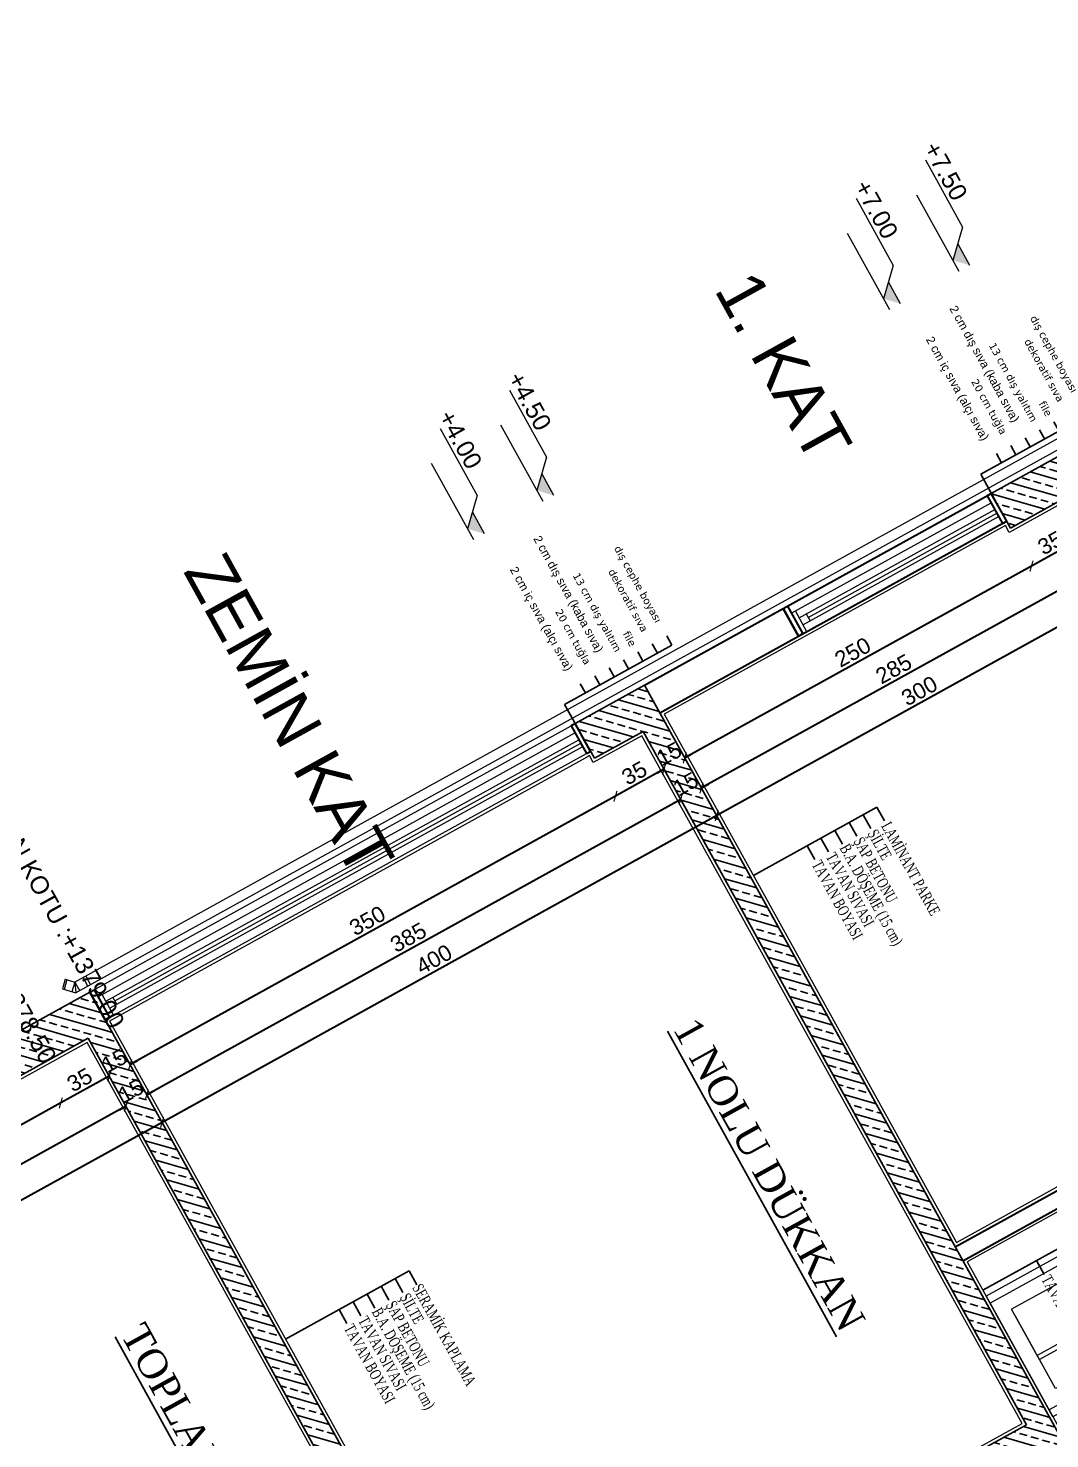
# Model space of a CAD drawing. Header units: millimetres. Extents: x 2232 to 85269, y -3593 to 5869.
# Drawn here: x 6107.5 to 6268.7, y -781.7 to -559.2 of the extents above; entities that cross this region are included whole.
import ezdxf

# ---------------------------------------------------------------- set-up
doc = ezdxf.new("R2010")
doc.units = ezdxf.units.MM
for name, color, linetype in [('DOĞRAMA', 33, 'Continuous'), ('OLCU-1', 2, 'Continuous'), ('poz', 1, 'Continuous'), ('Standart', 7, 'Continuous'), ('Yazi', 7, 'Continuous')]:
    doc.layers.add(name, color=color, linetype=linetype)
for name, color, linetype, lineweight in [('duvar', 232, 'Continuous', 30), ('FTA KAPI VE PENCERE', 141, 'Continuous', 9), ('H-TEXT-2', 7, 'Continuous', 5), ('Kesit Duvar', 7, 'Continuous', 35), ('Kiris', 7, 'Continuous', 30), ('sıva iç', 21, 'Continuous', 0), ('tefrıs', 34, 'Continuous', 15), ('TEXT-1', 8, 'Continuous', 5), ('yazı', 11, 'Continuous', 20), ('ölçü iç', 170, 'Continuous', 9), ('ÖLÇÜ İÇ', 7, 'Continuous', 9)]:
    doc.layers.add(name, color=color, linetype=linetype, lineweight=lineweight)
doc.styles.add('arial_1_18', font='arial.ttf', dxfattribs={"height": 0.2})
doc.styles.add('BCC İÇ', font='arial.ttf')
doc.styles.get("Standard").update_dxf_attribs({"font": 'arial.ttf'})
doc.styles.add('Times roman', font='times.ttf')
doc.styles.add('UNIVCH', font='times.ttf', dxfattribs={"width": 0.7})
doc.styles.add('verdana_1_34', font='verdana.ttf', dxfattribs={"height": 0.2})
doc.dimstyles.new('zulay iç ölçü', dxfattribs={"dimtxt": 10, "dimasz": 5, "dimexe": 0.18, "dimexo": 0, "dimgap": 2, "dimtad": 3, "dimdec": 0, "dimzin": 0, "dimdsep": 46, "dimtxsty": 'Standard', "dimblk": 'ARCHTICK', "dimcen": 0.09, "dimse1": 1, "dimse2": 1, "dimadec": 0, "dimazin": 0, "dimtfac": 1, "dimtdec": 0, "dimtix": 1, "dimtofl": 0, "dimtmove": 0, "dimatfit": 3, "dimldrblk": 'ARCHTICK', "dimfxl": 1, "dimtolj": 1, "dimtzin": 0, "dimarcsym": 0})
pattern_1 = [(50, (0, 0), (71.7260183, -6.2752135), [7.5, -82.5]), (355, (0, 0), (-13.8751334, 75.2192134), [6, -66]), (100.4514445, (5.98, -0.52), (57.8508847, 68.943999), [6.374019, -70.114211]), (46.1842, (0, 20), (106.724133, -16.551928), [11.25, -123.75]), (96.6356355, (8.89, 18.62), (93.4661946, 97.41186), [9.561034, -105.171376]), (351.184164, (0, 20), (93.4661945, 97.41186), [9, -99]), (21, (10, 15), (59.6907052, -40.261889), [7.5, -82.5]), (326, (10, 15), (24.331533, 72.5150045), [6, -66]), (71.451445, (14.974, 11.645), (84.0222377, 32.2531153), [6.374019, -70.114211]), (37.5, (0, 0), (1.21598553, 33.2893854), [0, -65.2, 0, -67, 0, -66.25]), (7.5, (0, 0), (26.3069537, 39.4411712), [0, -38.2, 0, -63.7, 0, -25.25]), (327.5, (-22.3, 0), (53.3822436, -2.2554872), [0, -25, 0, -78, 0, -103.5]), (317.5, (-32.3, 0), (58.318617, 10.0104982), [0, -32.5, 0, -51.8, 0, -73.5])]
pattern_2 = [(45, (0, 0), (-7.07107, 7.07107), []), (45, (7.071, 0), (-7.07107, 7.07107), [5, -2.5])]

# ---------------------------------------------------------------- blocks, each defined once
blk = doc.blocks.new('TYUYT')
at = {"layer": 'tefrıs'}
for p, q in [((970084.32, -353965.19), (970084.32, -355214.3, 0)), ((970090.7, -353968.03), (970090.7, -355211.61, 0)), ((970090.7, -355203.75, 0), (970084.32, -355203.75, 0)), ((970090.7, -355205.7, 0), (970084.32, -355205.7, 0)), ((970090.7, -355211.61, 0), (970084.32, -355211.61, 0)), ((970090.7, -355211.61, 0), (970084.32, -355214.3, 0)), ((970090.7, -355211.61, 0), (970086.25, -355216.18, 0)), ((970095.27, -355216.06, 0), (970090.7, -355211.61, 0)), ((970090.76, -355220.57, 0), (970084.32, -355214.3, 0)), ((970094.49, -355215.28, 0), (970089.97, -355219.8, 0)), ((970095.28, -355216.05, 0), (970090.76, -355220.57, 0))]:
    blk.add_line(p, q, dxfattribs=at)
blk = doc.blocks.new('dsafsdfd')
at = {"layer": 'yazı'}
blk.add_hatch(color=256, dxfattribs=at).paths.add_polyline_path([(0, 4.89), (-9.78, 4.89), (-4.89, 0)])
for p, q in [((-45.23, 9.78), (-14.67, 9.78)), ((-14.67, 9.78), (-4.89, 0)), ((-34.77, 0), (0, 0)), ((-9.78, 4.89), (0, 4.89))]:
    blk.add_line(p, q, dxfattribs=at)
blk = doc.blocks.new('DGEJHERER')
at = {"layer": 'H-TEXT-2', "style": 'BCC İÇ'}
for s, p in [('SUBASMAN KOTU :+1379.00', (207354.12, -26425.5)), ('YOL KOTU(+-0.00) :+1378.50', (207354.12, -26473.85)), ('TEMEL ÜSTÜ KOTU : +1376.00', (207354.12, -26723.33)), ('TEMEL ALTI  KOTU : +1375.35 dir.', (207354.12, -26783.13))]:
    blk.add_text(s, height=11.25, dxfattribs=at).set_placement(p)
blk = doc.blocks.new('IDE830Entity152')
at = {"layer": 'Standart', "linetype": 'Continuous', "lineweight": -3}
h = blk.add_hatch(dxfattribs=at)
h.set_pattern_fill('ANSI33', color=171, scale=40, style=0)
h.set_pattern_definition(pattern_2)
h.paths.add_polyline_path([(525, 35), (25, 35), (25, 50), (525, 50)])
blk = doc.blocks.new('IDE830Entity160')
at = {"layer": 'Standart', "linetype": 'Continuous', "lineweight": -3}
h = blk.add_hatch(dxfattribs=at)
h.set_pattern_fill('ANSI33', color=171, scale=40, style=0)
h.set_pattern_definition(pattern_2)
h.paths.add_polyline_path([(25, -250), (0, -250), (0, 50), (25, 50)])
blk = doc.blocks.new('IDE830Entity436')
at = {"layer": 'Standart', "color": 159, "linetype": 'Continuous', "lineweight": -3}
blk.add_lwpolyline([(525, 35), (25, 35)], dxfattribs=at)
blk = doc.blocks.new('IDE830Entity437')
at = {"layer": 'Standart', "color": 159, "linetype": 'Continuous', "lineweight": -3}
blk.add_lwpolyline([(25, 50), (525, 50)], dxfattribs=at)
blk = doc.blocks.new('IDE830Entity454')
at = {"layer": 'Standart', "color": 159, "linetype": 'Continuous', "lineweight": -3}
blk.add_lwpolyline([(0, -250), (0, 50)], dxfattribs=at)
blk = doc.blocks.new('IDE830Entity455')
at = {"layer": 'Standart', "color": 159, "linetype": 'Continuous', "lineweight": -3}
blk.add_lwpolyline([(0, 50), (25, 50)], dxfattribs=at)
blk = doc.blocks.new('IDE830Entity483')
at = {"layer": 'Standart', "color": 159, "linetype": 'Continuous', "lineweight": -3}
blk.add_lwpolyline([(25, 35), (25, -250)], dxfattribs=at)
blk = doc.blocks.new('IDE830Entity705')
at = {"layer": 'Standart', "color": 159, "linetype": 'Continuous', "lineweight": -3}
blk.add_lwpolyline([(27, -250), (525, -250)], dxfattribs=at)
blk = doc.blocks.new('IDE830Entity92')
at = {"layer": 'Standart', "linetype": 'Continuous', "lineweight": -3}
h = blk.add_hatch(dxfattribs=at)
h.set_pattern_fill('ANSI33', color=171, scale=40, style=0)
h.set_pattern_definition(pattern_2)
h.paths.add_polyline_path([(25, 1300), (0, 1300), (0, 1350), (25, 1350)])
blk = doc.blocks.new('IDE830Entity275')
at = {"layer": 'Standart', "color": 159, "linetype": 'Continuous', "lineweight": -3}
blk.add_lwpolyline([(25, 1300), (0, 1300)], dxfattribs=at)
blk = doc.blocks.new('IDE830Entity462')
at = {"layer": 'Standart', "color": 159, "linetype": 'Continuous', "lineweight": -3}
blk.add_lwpolyline([(25, 1335), (25, 1300)], dxfattribs=at)
blk = doc.blocks.new('IDE830Entity91')
at = {"layer": 'Standart', "linetype": 'Continuous', "lineweight": -3}
h = blk.add_hatch(dxfattribs=at)
h.set_pattern_fill('ANSI33', color=171, scale=40, style=0)
h.set_pattern_definition(pattern_2)
h.paths.add_polyline_path([(525, 1335), (25, 1335), (25, 1350), (525, 1350)])
blk = doc.blocks.new('IDE830Entity93')
at = {"layer": 'Standart', "linetype": 'Continuous', "lineweight": -3}
h = blk.add_hatch(dxfattribs=at)
h.set_pattern_fill('ANSI33', color=171, scale=40, style=0)
h.set_pattern_definition(pattern_2)
h.paths.add_polyline_path([(550, 1300), (525, 1300), (525, 1350), (550, 1350)])
blk = doc.blocks.new('IDE830Entity273')
at = {"layer": 'Standart', "color": 159, "linetype": 'Continuous', "lineweight": -3}
blk.add_lwpolyline([(525, 1335), (25, 1335)], dxfattribs=at)
blk = doc.blocks.new('IDE830Entity276')
at = {"layer": 'Standart', "color": 159, "linetype": 'Continuous', "lineweight": -3}
blk.add_lwpolyline([(525, 1300), (525, 1335)], dxfattribs=at)
blk = doc.blocks.new('tyutyu')
at = {"layer": 'Standart', "color": 159, "linetype": 'Continuous', "lineweight": -3}
for points in [[(1027426.49, -396812.03), (1027426.49, -396762.03), (1030686.49, -396762.03)], [(1027426.49, -397112.03), (1027426.49, -397062.03), (1030686.49, -397062.03)]]:
    blk.add_lwpolyline(points, dxfattribs=at)
at = {"layer": 'Standart'}
for name, p in [('IDE830Entity92', (1027426.49, -398112.03)), ('IDE830Entity462', (1027426.49, -398112.03)), ('IDE830Entity275', (1027426.49, -398112.03)), ('IDE830Entity92', (1027426.49, -398412.03)), ('IDE830Entity91', (1027426.49, -398412.03)), ('IDE830Entity93', (1027426.49, -398412.03)), ('IDE830Entity273', (1027426.49, -398412.03)), ('IDE830Entity462', (1027426.49, -398412.03)), ('IDE830Entity276', (1027426.49, -398412.03)), ('IDE830Entity275', (1027426.49, -398412.03)), ('IDE830Entity160', (1027426.49, -397512.03)), ('IDE830Entity454', (1027426.49, -397512.03)), ('IDE830Entity455', (1027426.49, -397512.03)), ('IDE830Entity152', (1027426.49, -397512.03)), ('IDE830Entity437', (1027426.49, -397512.03)), ('IDE830Entity436', (1027426.49, -397512.03)), ('IDE830Entity483', (1027426.49, -397512.03)), ('IDE830Entity705', (1027426.49, -397512.03))]:
    blk.add_blockref(name, p, dxfattribs=at)
blk = doc.blocks.new('FGDGFDGDF')
at = {"layer": 'DOĞRAMA', "lineweight": 18}
for p, q in [((681226.93, -207243.09), (681226.93, -207453.09)), ((681226.93, -207243.09), (681313.93, -207243.09)), ((681313.93, -207243.09, -0.02), (681313.93, -207453.09)), ((681313.93, -207243.09, -0.02), (681313.93, -207453.09)), ((681231.93, -207248.09), (681231.93, -207453.09)), ((681231.93, -207248.09), (681308.93, -207248.09)), ((681308.93, -207248.09), (681308.93, -207453.09)), ((681241.93, -207258.09), (681241.93, -207443.09, 0.02)), ((681241.93, -207258.09), (681298.93, -207258.09)), ((681262.51, -207258.09), (681262.51, -207306.25)), ((681265.51, -207258.09), (681265.51, -207306.25)), ((681298.93, -207258.09), (681298.93, -207443.09, 0.88)), ((681241.93, -207306.25), (681262.51, -207306.25)), ((681265.51, -207306.25), (681298.93, -207306.25)), ((681241.93, -207309.25), (681262.51, -207309.25)), ((681262.51, -207309.25), (681262.51, -207379.44)), ((681262.51, -207309.25), (681262.51, -207379.44, 1.01)), ((681265.51, -207309.25), (681265.51, -207379.44)), ((681265.51, -207309.25), (681298.93, -207309.25)), ((681265.51, -207309.25), (681265.51, -207379.44, 1.01)), ((681302.4, -207342.22), (681302.4, -207345.48)), ((681303.4, -207341.22), (681304.9, -207341.22)), ((681305.9, -207342.22), (681305.9, -207357.66)), ((681292.57, -207346.28), (681292.57, -207346.68)), ((681293.37, -207345.48), (681304.15, -207345.48)), ((681293.37, -207347.48), (681304.15, -207347.48)), ((681298.93, -207349.59), (681298.93, -207363.09)), ((681302.4, -207347.48), (681302.4, -207357.66)), ((681304.95, -207346.28), (681304.95, -207346.68)), ((681303.4, -207358.66), (681304.9, -207358.66)), ((681303.88, -207353.91), (681303.83, -207354.26)), ((681304.49, -207353.91), (681304.57, -207354.26)), ((681308.93, -207373.09, -0.31), (681308.93, -207453.09)), ((681241.93, -207379.44, -0.84), (681262.51, -207379.44, -0.84)), ((681241.93, -207379.44, -0.84), (681262.51, -207379.44, -0.84)), ((681241.93, -207384.44, -0.84), (681262.66, -207384.44, -0.84)), ((681262.66, -207384.44, -0.84), (681262.66, -207443.09)), ((681265.51, -207379.44, -0.84), (681298.93, -207379.44, -0.84)), ((681265.66, -207384.44, -0.84), (681265.66, -207443.09)), ((681265.66, -207384.44, -0.84), (681298.93, -207384.44, -0.84)), ((681241.93, -207443.09), (681293.93, -207443.09)), ((681241.93, -207443.09), (681262.66, -207443.09)), ((681265.66, -207443.09), (681298.93, -207443.09)), ((681226.93, -207453.09), (681313.93, -207453.09)), ((681308.93, -207453.09), (681226.93, -207453.09)), ((681231.93, -207453.09), (681226.93, -207453.09)), ((681226.93, -207453.09), (681313.93, -207453.09))]:
    blk.add_line(p, q, dxfattribs=at)
blk.add_lwpolyline([(681303.83, -207354.26, 0.012607), (681303.84, -207354.46, 0.072446), (681303.82, -207354.72, 0.071795), (681303.86, -207354.97, 0.083158), (681303.96, -207355.18, 0.146367), (681304.02, -207355.32, 0.132534), (681304.19, -207355.37, 0.233641), (681304.27, -207355.32, 0.106696), (681304.43, -207355.18, 0.083158), (681304.53, -207354.97, 0.071795), (681304.57, -207354.72, 0.072534), (681304.57, -207354.46, 0.012612), (681304.57, -207354.26, 0.114829)], format="xyb", dxfattribs=at)
for centre, radius, start, end in [((681303.4, -207342.22), 1, 90, 180), ((681304.9, -207342.22), 1, 0, 90), ((681293.37, -207346.28), 0.8, 90, 180), ((681293.37, -207346.68), 0.8, 180, 270), ((681304.15, -207346.28), 0.8, 0, 90), ((681304.15, -207346.68), 0.8, 270, 0), ((681303.4, -207357.66), 1, 180, 270), ((681304.19, -207353.19), 0.455, 341.59857, 197.78925), ((681303.25, -207353.75), 0.654, 345.10541, 40.00925), ((681305.12, -207353.75), 0.654, 140.51746, 194.89459), ((681304.9, -207357.66), 1, 270, 0)]:
    blk.add_arc(centre, radius, start, end, dxfattribs=at)
blk = doc.blocks.new('TRY')
at = {"layer": 'duvar'}
for points in [[(1246965.7539, -409789.1397), (1246965.7539, -409786.1397), (1246945.7539, -409786.1397), (1246945.7539, -409789.1397)], [(1246965.7539, -409933.1397), (1246965.7539, -409936.1397), (1246945.7539, -409936.1397), (1246945.7539, -409933.1397)]]:
    blk.add_lwpolyline(points, close=True, dxfattribs=at)
at = {"layer": 'FTA KAPI VE PENCERE'}
for p, q in [((1246950.7539, -409930.1397), (1246950.7539, -409789.1397)), ((1246955.7539, -409930.1397), (1246955.7539, -409789.1397)), ((1246960.7539, -409789.1397), (1246955.7539, -409789.1397)), ((1246958.2539, -409925.1397), (1246958.2539, -409789.1397)), ((1246960.7539, -409789.1397), (1246960.7539, -409930.1397)), ((1246965.7539, -409930.1397), (1246950.7539, -409930.1397)), ((1246950.7539, -409933.1397), (1246950.7539, -409930.1397)), ((1246955.7539, -409925.1397), (1246960.7539, -409925.1397)), ((1246965.7539, -409930.1397), (1246965.7539, -409933.1397))]:
    blk.add_line(p, q, dxfattribs=at)
at = {"layer": 'Kesit Duvar'}
blk.add_line((1246945.7539, -409936.1397), (1246965.7539, -409936.1397), dxfattribs=at)
at = {"layer": 'sıva iç'}
for points in [[(1246945.7539, -409936.1397), (1246945.7539, -409789.1397), (1246965.7539, -409789.1397)], [(1246965.7539, -409936.1397), (1246965.7539, -409789.1397), (1246945.7539, -409789.1397)]]:
    blk.add_lwpolyline(points, dxfattribs=at)
blk = doc.blocks.new('_ArchTick')
at = {"color": 0, "linetype": 'ByBlock', "const_width": 0.15}
blk.add_lwpolyline([(-0.5, -0.5), (0.5, 0.5)], dxfattribs=at)
blk = doc.blocks.new('*D2448')
at = {"layer": 'Defpoints', "color": 0, "transparency": 16777216}
for p in [(661197.5, -127093.54), (661177.16, -127128.54), (661204.5, -127128.54)]:
    blk.add_point(p, dxfattribs=at)
at = {"layer": 'ÖLÇÜ İÇ', "color": 0, "lineweight": -2, "transparency": 16777216}
blk.add_line((661204.5, -127093.54), (661204.5, -127128.54), dxfattribs=at)
at = {"layer": 'ÖLÇÜ İÇ', "color": 0, "lineweight": -2, "transparency": 16777216, "xscale": 5, "yscale": 5, "zscale": 5}
for p, rotation in [((661204.5, -127093.54), 90), ((661204.5, -127128.54), 270)]:
    blk.add_blockref('_ArchTick', p, dxfattribs=dict(at, rotation=rotation))
at = {"layer": 'ÖLÇÜ İÇ', "color": 0, "transparency": 16777216, "insert": (661197.5, -127111.04), "char_height": 10, "attachment_point": 5, "rotation": 90}
blk.add_mtext('\\A1;35', dxfattribs=at)
blk = doc.blocks.new('*D2449')
at = {"layer": 'Defpoints', "color": 0, "transparency": 16777216}
for p in [(661177.16, -127128.54), (661187, -127378.54), (661204.5, -127378.54)]:
    blk.add_point(p, dxfattribs=at)
at = {"layer": 'ÖLÇÜ İÇ', "color": 0, "lineweight": -2, "transparency": 16777216}
blk.add_line((661204.5, -127128.54), (661204.5, -127378.54), dxfattribs=at)
at = {"layer": 'ÖLÇÜ İÇ', "color": 0, "lineweight": -2, "transparency": 16777216, "xscale": 5, "yscale": 5, "zscale": 5}
for p, rotation in [((661204.5, -127128.54), 90), ((661204.5, -127378.54), 270)]:
    blk.add_blockref('_ArchTick', p, dxfattribs=dict(at, rotation=rotation))
at = {"layer": 'ÖLÇÜ İÇ', "color": 0, "transparency": 16777216, "insert": (661197.5, -127253.54), "char_height": 10, "attachment_point": 5, "rotation": 90}
blk.add_mtext('\\A1;250', dxfattribs=at)
blk = doc.blocks.new('*D2450')
at = {"layer": 'Defpoints', "color": 0, "transparency": 16777216}
for p in [(661246.19, -127078.54), (661246.19, -127378.54), (661246.19, -127378.54)]:
    blk.add_point(p, dxfattribs=at)
at = {"layer": 'ÖLÇÜ İÇ', "color": 0, "lineweight": -2, "transparency": 16777216}
blk.add_line((661246.19, -127078.54), (661246.19, -127378.54), dxfattribs=at)
at = {"layer": 'ÖLÇÜ İÇ', "color": 0, "lineweight": -2, "transparency": 16777216, "xscale": 5, "yscale": 5, "zscale": 5}
for p, rotation in [((661246.19, -127078.54), 90), ((661246.19, -127378.54), 270)]:
    blk.add_blockref('_ArchTick', p, dxfattribs=dict(at, rotation=rotation))
at = {"layer": 'ÖLÇÜ İÇ', "color": 0, "transparency": 16777216, "insert": (661239.19, -127228.54), "char_height": 10, "attachment_point": 5, "rotation": 90}
blk.add_mtext('\\A1;300', dxfattribs=at)
blk = doc.blocks.new('*D2463')
at = {"layer": 'Defpoints', "color": 0, "transparency": 16777216}
for p in [(661178.88, -127093.54), (661226.24, -127378.54), (661226.24, -127378.54)]:
    blk.add_point(p, dxfattribs=at)
at = {"layer": 'ÖLÇÜ İÇ', "color": 0, "lineweight": -2, "transparency": 16777216}
blk.add_line((661226.24, -127093.54), (661226.24, -127378.54), dxfattribs=at)
at = {"layer": 'ÖLÇÜ İÇ', "color": 0, "lineweight": -2, "transparency": 16777216, "xscale": 5, "yscale": 5, "zscale": 5}
for p, rotation in [((661226.24, -127093.54), 90), ((661226.24, -127378.54), 270)]:
    blk.add_blockref('_ArchTick', p, dxfattribs=dict(at, rotation=rotation))
at = {"layer": 'ÖLÇÜ İÇ', "color": 0, "transparency": 16777216, "insert": (661219.24, -127236.04), "char_height": 10, "attachment_point": 5, "rotation": 90}
blk.add_mtext('\\A1;285', dxfattribs=at)
blk = doc.blocks.new('*D2464')
at = {"layer": 'Defpoints', "color": 0, "transparency": 16777216}
for p in [(661197.5, -127378.54), (661197.5, -127393.54), (661204.5, -127393.54)]:
    blk.add_point(p, dxfattribs=at)
at = {"layer": 'ÖLÇÜ İÇ', "color": 0, "lineweight": -2, "transparency": 16777216}
for p, q in [((661204.5, -127378.54), (661204.5, -127373.54)), ((661204.5, -127393.54), (661204.5, -127398.54))]:
    blk.add_line(p, q, dxfattribs=at)
at = {"layer": 'ÖLÇÜ İÇ', "color": 0, "lineweight": -2, "transparency": 16777216, "xscale": 5, "yscale": 5, "zscale": 5}
for p, rotation in [((661204.5, -127378.54), 270), ((661204.5, -127393.54), 90)]:
    blk.add_blockref('_ArchTick', p, dxfattribs=dict(at, rotation=rotation))
at = {"layer": 'ÖLÇÜ İÇ', "color": 0, "transparency": 16777216, "insert": (661197.5, -127386.04), "char_height": 10, "attachment_point": 5, "rotation": 90}
blk.add_mtext('\\A1;15', dxfattribs=at)
blk = doc.blocks.new('*D2465')
at = {"layer": 'Defpoints', "color": 0, "transparency": 16777216}
for p in [(661197.5, -127393.54), (661177.16, -127428.54), (661204.5, -127428.54)]:
    blk.add_point(p, dxfattribs=at)
at = {"layer": 'ÖLÇÜ İÇ', "color": 0, "lineweight": -2, "transparency": 16777216}
blk.add_line((661204.5, -127393.54), (661204.5, -127428.54), dxfattribs=at)
at = {"layer": 'ÖLÇÜ İÇ', "color": 0, "lineweight": -2, "transparency": 16777216, "xscale": 5, "yscale": 5, "zscale": 5}
for p, rotation in [((661204.5, -127393.54), 90), ((661204.5, -127428.54), 270)]:
    blk.add_blockref('_ArchTick', p, dxfattribs=dict(at, rotation=rotation))
at = {"layer": 'ÖLÇÜ İÇ', "color": 0, "transparency": 16777216, "insert": (661197.5, -127411.04), "char_height": 10, "attachment_point": 5, "rotation": 90}
blk.add_mtext('\\A1;35', dxfattribs=at)
blk = doc.blocks.new('*D2466')
at = {"layer": 'Defpoints', "color": 0, "transparency": 16777216}
for p in [(661177.16, -127428.54), (661187, -127778.54), (661204.5, -127778.54)]:
    blk.add_point(p, dxfattribs=at)
at = {"layer": 'ÖLÇÜ İÇ', "color": 0, "lineweight": -2, "transparency": 16777216}
blk.add_line((661204.5, -127428.54), (661204.5, -127778.54), dxfattribs=at)
at = {"layer": 'ÖLÇÜ İÇ', "color": 0, "lineweight": -2, "transparency": 16777216, "xscale": 5, "yscale": 5, "zscale": 5}
for p, rotation in [((661204.5, -127428.54), 90), ((661204.5, -127778.54), 270)]:
    blk.add_blockref('_ArchTick', p, dxfattribs=dict(at, rotation=rotation))
at = {"layer": 'ÖLÇÜ İÇ', "color": 0, "transparency": 16777216, "insert": (661197.5, -127603.54), "char_height": 10, "attachment_point": 5, "rotation": 90}
blk.add_mtext('\\A1;350', dxfattribs=at)
blk = doc.blocks.new('*D2467')
at = {"layer": 'Defpoints', "color": 0, "transparency": 16777216}
for p in [(661246.19, -127378.54), (661246.19, -127778.54), (661246.19, -127778.54)]:
    blk.add_point(p, dxfattribs=at)
at = {"layer": 'ÖLÇÜ İÇ', "color": 0, "lineweight": -2, "transparency": 16777216}
blk.add_line((661246.19, -127378.54), (661246.19, -127778.54), dxfattribs=at)
at = {"layer": 'ÖLÇÜ İÇ', "color": 0, "lineweight": -2, "transparency": 16777216, "xscale": 5, "yscale": 5, "zscale": 5}
for p, rotation in [((661246.19, -127378.54), 90), ((661246.19, -127778.54), 270)]:
    blk.add_blockref('_ArchTick', p, dxfattribs=dict(at, rotation=rotation))
at = {"layer": 'ÖLÇÜ İÇ', "color": 0, "transparency": 16777216, "insert": (661239.19, -127578.54), "char_height": 10, "attachment_point": 5, "rotation": 90}
blk.add_mtext('\\A1;400', dxfattribs=at)
blk = doc.blocks.new('*D2468')
at = {"layer": 'Defpoints', "color": 0, "transparency": 16777216}
for p in [(661220.99, -127378.54), (661178.88, -127393.54), (661226.24, -127393.54)]:
    blk.add_point(p, dxfattribs=at)
at = {"layer": 'ÖLÇÜ İÇ', "color": 0, "lineweight": -2, "transparency": 16777216}
for p, q in [((661226.24, -127378.54), (661226.24, -127373.54)), ((661226.24, -127393.54), (661226.24, -127398.54))]:
    blk.add_line(p, q, dxfattribs=at)
at = {"layer": 'ÖLÇÜ İÇ', "color": 0, "lineweight": -2, "transparency": 16777216, "xscale": 5, "yscale": 5, "zscale": 5}
for p, rotation in [((661226.24, -127378.54), 270), ((661226.24, -127393.54), 90)]:
    blk.add_blockref('_ArchTick', p, dxfattribs=dict(at, rotation=rotation))
at = {"layer": 'ÖLÇÜ İÇ', "color": 0, "transparency": 16777216, "insert": (661219.24, -127386.04), "char_height": 10, "attachment_point": 5, "rotation": 90}
blk.add_mtext('\\A1;15', dxfattribs=at)
blk = doc.blocks.new('*D2469')
at = {"layer": 'Defpoints', "color": 0, "transparency": 16777216}
for p in [(661178.88, -127393.54), (661226.24, -127778.54), (661226.24, -127778.54)]:
    blk.add_point(p, dxfattribs=at)
at = {"layer": 'ÖLÇÜ İÇ', "color": 0, "lineweight": -2, "transparency": 16777216}
blk.add_line((661226.24, -127393.54), (661226.24, -127778.54), dxfattribs=at)
at = {"layer": 'ÖLÇÜ İÇ', "color": 0, "lineweight": -2, "transparency": 16777216, "xscale": 5, "yscale": 5, "zscale": 5}
for p, rotation in [((661226.24, -127393.54), 90), ((661226.24, -127778.54), 270)]:
    blk.add_blockref('_ArchTick', p, dxfattribs=dict(at, rotation=rotation))
at = {"layer": 'ÖLÇÜ İÇ', "color": 0, "transparency": 16777216, "insert": (661219.24, -127586.04), "char_height": 10, "attachment_point": 5, "rotation": 90}
blk.add_mtext('\\A1;385', dxfattribs=at)
blk = doc.blocks.new('*D2470')
at = {"layer": 'Defpoints', "color": 0, "transparency": 16777216}
for p in [(661197.5, -127778.54), (661197.5, -127793.54), (661204.5, -127793.54)]:
    blk.add_point(p, dxfattribs=at)
at = {"layer": 'ÖLÇÜ İÇ', "color": 0, "lineweight": -2, "transparency": 16777216}
for p, q in [((661204.5, -127778.54), (661204.5, -127773.54)), ((661204.5, -127793.54), (661204.5, -127798.54))]:
    blk.add_line(p, q, dxfattribs=at)
at = {"layer": 'ÖLÇÜ İÇ', "color": 0, "lineweight": -2, "transparency": 16777216, "xscale": 5, "yscale": 5, "zscale": 5}
for p, rotation in [((661204.5, -127778.54), 270), ((661204.5, -127793.54), 90)]:
    blk.add_blockref('_ArchTick', p, dxfattribs=dict(at, rotation=rotation))
at = {"layer": 'ÖLÇÜ İÇ', "color": 0, "transparency": 16777216, "insert": (661197.5, -127786.04), "char_height": 10, "attachment_point": 5, "rotation": 90}
blk.add_mtext('\\A1;15', dxfattribs=at)
blk = doc.blocks.new('*D2471')
at = {"layer": 'Defpoints', "color": 0, "transparency": 16777216}
for p in [(661197.5, -127793.54), (661177.16, -127828.54), (661204.5, -127828.54)]:
    blk.add_point(p, dxfattribs=at)
at = {"layer": 'ÖLÇÜ İÇ', "color": 0, "lineweight": -2, "transparency": 16777216}
blk.add_line((661204.5, -127793.54), (661204.5, -127828.54), dxfattribs=at)
at = {"layer": 'ÖLÇÜ İÇ', "color": 0, "lineweight": -2, "transparency": 16777216, "xscale": 5, "yscale": 5, "zscale": 5}
for p, rotation in [((661204.5, -127793.54), 90), ((661204.5, -127828.54), 270)]:
    blk.add_blockref('_ArchTick', p, dxfattribs=dict(at, rotation=rotation))
at = {"layer": 'ÖLÇÜ İÇ', "color": 0, "transparency": 16777216, "insert": (661197.5, -127811.04), "char_height": 10, "attachment_point": 5, "rotation": 90}
blk.add_mtext('\\A1;35', dxfattribs=at)
blk = doc.blocks.new('*D2472')
at = {"layer": 'Defpoints', "color": 0, "transparency": 16777216}
for p in [(661177.16, -127828.54), (661187, -128078.54), (661204.5, -128078.54)]:
    blk.add_point(p, dxfattribs=at)
at = {"layer": 'ÖLÇÜ İÇ', "color": 0, "lineweight": -2, "transparency": 16777216}
blk.add_line((661204.5, -127828.54), (661204.5, -128078.54), dxfattribs=at)
at = {"layer": 'ÖLÇÜ İÇ', "color": 0, "lineweight": -2, "transparency": 16777216, "xscale": 5, "yscale": 5, "zscale": 5}
for p, rotation in [((661204.5, -127828.54), 90), ((661204.5, -128078.54), 270)]:
    blk.add_blockref('_ArchTick', p, dxfattribs=dict(at, rotation=rotation))
at = {"layer": 'ÖLÇÜ İÇ', "color": 0, "transparency": 16777216, "insert": (661197.5, -127953.54), "char_height": 10, "attachment_point": 5, "rotation": 90}
blk.add_mtext('\\A1;250', dxfattribs=at)
blk = doc.blocks.new('*D2473')
at = {"layer": 'Defpoints', "color": 0, "transparency": 16777216}
for p in [(661246.19, -127778.54), (661246.19, -128078.54), (661246.19, -128078.54)]:
    blk.add_point(p, dxfattribs=at)
at = {"layer": 'ÖLÇÜ İÇ', "color": 0, "lineweight": -2, "transparency": 16777216}
blk.add_line((661246.19, -127778.54), (661246.19, -128078.54), dxfattribs=at)
at = {"layer": 'ÖLÇÜ İÇ', "color": 0, "lineweight": -2, "transparency": 16777216, "xscale": 5, "yscale": 5, "zscale": 5}
for p, rotation in [((661246.19, -127778.54), 90), ((661246.19, -128078.54), 270)]:
    blk.add_blockref('_ArchTick', p, dxfattribs=dict(at, rotation=rotation))
at = {"layer": 'ÖLÇÜ İÇ', "color": 0, "transparency": 16777216, "insert": (661239.19, -127928.54), "char_height": 10, "attachment_point": 5, "rotation": 90}
blk.add_mtext('\\A1;300', dxfattribs=at)
blk = doc.blocks.new('*D2474')
at = {"layer": 'Defpoints', "color": 0, "transparency": 16777216}
for p in [(661220.99, -127778.54), (661178.88, -127793.54), (661226.24, -127793.54)]:
    blk.add_point(p, dxfattribs=at)
at = {"layer": 'ÖLÇÜ İÇ', "color": 0, "lineweight": -2, "transparency": 16777216}
for p, q in [((661226.24, -127778.54), (661226.24, -127773.54)), ((661226.24, -127793.54), (661226.24, -127798.54))]:
    blk.add_line(p, q, dxfattribs=at)
at = {"layer": 'ÖLÇÜ İÇ', "color": 0, "lineweight": -2, "transparency": 16777216, "xscale": 5, "yscale": 5, "zscale": 5}
for p, rotation in [((661226.24, -127778.54), 270), ((661226.24, -127793.54), 90)]:
    blk.add_blockref('_ArchTick', p, dxfattribs=dict(at, rotation=rotation))
at = {"layer": 'ÖLÇÜ İÇ', "color": 0, "transparency": 16777216, "insert": (661219.24, -127786.04), "char_height": 10, "attachment_point": 5, "rotation": 90}
blk.add_mtext('\\A1;15', dxfattribs=at)
blk = doc.blocks.new('*D2475')
at = {"layer": 'Defpoints', "color": 0, "transparency": 16777216}
for p in [(661178.88, -127793.54), (661226.24, -128078.54), (661226.24, -128078.54)]:
    blk.add_point(p, dxfattribs=at)
at = {"layer": 'ÖLÇÜ İÇ', "color": 0, "lineweight": -2, "transparency": 16777216}
blk.add_line((661226.24, -127793.54), (661226.24, -128078.54), dxfattribs=at)
at = {"layer": 'ÖLÇÜ İÇ', "color": 0, "lineweight": -2, "transparency": 16777216, "xscale": 5, "yscale": 5, "zscale": 5}
for p, rotation in [((661226.24, -127793.54), 90), ((661226.24, -128078.54), 270)]:
    blk.add_blockref('_ArchTick', p, dxfattribs=dict(at, rotation=rotation))
at = {"layer": 'ÖLÇÜ İÇ', "color": 0, "transparency": 16777216, "insert": (661219.24, -127936.04), "char_height": 10, "attachment_point": 5, "rotation": 90}
blk.add_mtext('\\A1;285', dxfattribs=at)
blk = doc.blocks.new('Entity12990')
at = {"layer": 'Yazi', "color": 11, "linetype": 'Continuous', "lineweight": -3}
for points in [[(7386.69, 277.99), (7393.31, 277.99)], [(7393.31, 200.75), (7393.31, 277.99)], [(7386.69, 267.61), (7393.31, 267.61)], [(7386.69, 257.23), (7393.31, 257.23)], [(7386.69, 246.85), (7393.31, 246.85)], [(7386.69, 236.47), (7393.31, 236.47)], [(7386.69, 226.09), (7393.31, 226.09)], [(7386.69, 215.71), (7393.31, 215.71)], [(7393.31, 200.75), (7413.85, 200.75)]]:
    blk.add_lwpolyline(points, dxfattribs=at)
for s, height, style, p in [('dış cephe boyası', 4.7407, 'verdana_1_34', (7322.1, 275.59)), ('dekoratif sıva', 4.7407, 'verdana_1_34', (7333.15, 265.21)), ('file', 4.741, 'verdana_1_34', (7371.94, 254.25)), ('13 cm dış yalıtım', 4.7407, 'verdana_1_34', (7324.49, 244.45)), ('2 cm dış sıva (kaba sıva)', 5.3333, 'arial_1_18', (7292.13, 233.96)), ('20 cm tuğla', 4.7407, 'verdana_1_34', (7339.11, 223.69)), ('2 cm iç sıva (alçı sıva)', 5.3333, 'arial_1_18', (7302.05, 211.54))]:
    blk.add_text(s, height=height, dxfattribs=dict(at, style=style)).set_placement(p)
blk = doc.blocks.new('DFGFDGHN')
at = {"layer": 'ÖLÇÜ İÇ'}
for base, p1, p2, picture, middle in [((661246.19, -127378.54), (661246.19, -127078.54), (661246.19, -127378.54), '*D2450', (661239.19, -127228.54)), ((661204.5, -127128.54), (661197.5, -127093.54), (661177.16, -127128.54), '*D2448', (661197.5, -127111.04)), ((661204.5, -127378.54), (661177.16, -127128.54), (661187, -127378.54), '*D2449', (661197.5, -127253.54)), ((661226.24, -127393.54), (661220.99, -127378.54), (661178.88, -127393.54), '*D2468', (661219.24, -127386.04)), ((661204.5, -127393.54), (661197.5, -127378.54), (661197.5, -127393.54), '*D2464', (661197.5, -127386.04)), ((661246.19, -127778.54), (661246.19, -127378.54), (661246.19, -127778.54), '*D2467', (661239.19, -127578.54)), ((661204.5, -127428.54), (661197.5, -127393.54), (661177.16, -127428.54), '*D2465', (661197.5, -127411.04)), ((661204.5, -127778.54), (661177.16, -127428.54), (661187, -127778.54), '*D2466', (661197.5, -127603.54)), ((661226.24, -127793.54), (661220.99, -127778.54), (661178.88, -127793.54), '*D2474', (661219.24, -127786.04)), ((661204.5, -127793.54), (661197.5, -127778.54), (661197.5, -127793.54), '*D2470', (661197.5, -127786.04)), ((661246.19, -128078.54), (661246.19, -127778.54), (661246.19, -128078.54), '*D2473', (661239.19, -127928.54)), ((661204.5, -127828.54), (661197.5, -127793.54), (661177.16, -127828.54), '*D2471', (661197.5, -127811.04)), ((661204.5, -128078.54), (661177.16, -127828.54), (661187, -128078.54), '*D2472', (661197.5, -127953.54))]:
    dim = blk.add_linear_dim(base=base, p1=p1, p2=p2, angle=90, dimstyle='zulay iç ölçü', dxfattribs=at)
    dim.commit()
    dim.dimension.update_dxf_attribs({"geometry": picture, "text_midpoint": middle})
for base, p1, p2, picture, middle in [((661226.24, -127378.54), (661178.88, -127093.54), (661226.24, -127378.54), '*D2463', (661219.24, -127236.04)), ((661226.24, -127778.54), (661178.88, -127393.54), (661226.24, -127778.54), '*D2469', (661219.24, -127586.04)), ((661226.24, -128078.54), (661178.88, -127793.54), (661226.24, -128078.54), '*D2475', (661219.24, -127936.04))]:
    dim = blk.add_linear_dim(base=base, p1=p1, p2=p2, angle=90, dimstyle='zulay iç ölçü', override={"dimtmove": 1}, dxfattribs=at)
    dim.commit()
    dim.dimension.update_dxf_attribs({"geometry": picture, "text_midpoint": middle})
blk = doc.blocks.new('TTRYRTY')
at = {"linetype": 'ByBlock', "ltscale": 50}
h = blk.add_hatch(dxfattribs=at)
h.set_pattern_fill('AR-CONC', color=252, scale=10, style=0)
h.set_pattern_definition(pattern_1)
h.paths.add_polyline_path([(1236650.89, -410768.76), (1236745.58, -410768.76), (1236745.58, -410754.68), (1236650.89, -410754.68)])
h.paths.add_polyline_path([(1236663.91, -410445.55), (1236880.95, -410445.55), (1236880.95, -410423.41), (1236663.91, -410423.41)], flags=9)
h.paths.add_polyline_path([(1236664.17, -410691.66), (1236897.68, -410691.66), (1236897.68, -410671.09), (1236664.17, -410671.09)], flags=9)
h.paths.add_polyline_path([(1236664.69, -410750.94), (1236918.14, -410750.94), (1236918.14, -410733.47), (1236664.69, -410733.47)], flags=9)
h.paths.add_polyline_path([(1236664.69, -410393.31), (1236881.46, -410393.31), (1236881.46, -410375.84), (1236664.69, -410375.84)], flags=9)
h.paths.add_polyline_path([(1236639.35, -410583.59), (1236934.28, -410583.59), (1236934.28, -410537.02), (1236639.35, -410537.02)], flags=9)
h = blk.add_hatch(dxfattribs=at)
h.set_pattern_fill('AR-CONC', color=252, scale=10, style=0)
h.set_pattern_definition(pattern_1)
h.paths.add_polyline_path([(1241684.91, -410783.05), (1241684.91, -410732.04), (1241660.57, -410732.04), (1241656.19, -410749.54), (1241631.19, -410749.54), (1241631.19, -410754.54), (1240121.19, -410754.54), (1240111.19, -410754.54), (1236801.19, -410754.54), (1236801.19, -410749.54), (1236776.19, -410749.54), (1236771.82, -410732.04), (1236749.62, -410732.04), (1236763.53, -410836.69), (1241679.63, -410836.69)])
h.paths.add_polyline_path([(1241721.65, -410409.54), (1241713.9, -410409.54), (1241581.19, -410409.54), (1241581.19, -410689.54), (1241583.19, -410689.54), (1241631.19, -410689.54), (1241671.19, -410689.54), (1241660.57, -410732.04), (1241684.91, -410732.04), (1241684.91, -410783.05)])
h.paths.add_polyline_path([(1236664.69, -410745.94), (1236918.14, -410745.94), (1236918.14, -410728.47), (1236664.69, -410728.47)], flags=9)
h.paths.add_polyline_path([(1241680.24, -410791.84), (1241784.16, -410791.84), (1241784.16, -410780.21), (1241680.24, -410780.21)], flags=9)
h.paths.add_polyline_path([(1241683.36, -410778.59), (1241781.53, -410778.59), (1241781.53, -410767.42), (1241683.36, -410767.42)], flags=9)
h.paths.add_polyline_path([(1236664.17, -410691.66), (1236897.68, -410691.66), (1236897.68, -410671.09), (1236664.17, -410671.09)], flags=9)
h.paths.add_polyline_path([(1236663.91, -410445.55), (1236880.95, -410445.55), (1236880.95, -410423.41), (1236663.91, -410423.41)], flags=9)
h.paths.add_polyline_path([(1236639.35, -410583.59), (1236934.28, -410583.59), (1236934.28, -410537.02), (1236639.35, -410537.02)], flags=9)
at = {"layer": 'duvar'}
for p, q in [((1237256.19, -409989.54), (1237256.19, -409704.54)), ((1237266.19, -409989.54), (1237266.19, -409704.54)), ((1236851.19, -409989.54), (1236851.19, -409739.54)), ((1236871.19, -409989.54), (1236871.19, -409739.54))]:
    blk.add_line(p, q, dxfattribs=at)
for points in [[(1236871.19, -410042.54), (1236871.19, -410039.54), (1236851.19, -410039.54), (1236851.19, -410042.54)], [(1236871.19, -410386.54), (1236871.19, -410389.54), (1236851.19, -410389.54), (1236851.19, -410386.54)]]:
    blk.add_lwpolyline(points, close=True, dxfattribs=at)
at = {"layer": 'FTA KAPI VE PENCERE'}
for p, q in [((1236856.19, -410383.54), (1236856.19, -410042.54)), ((1236861.19, -410383.54), (1236861.19, -410042.54)), ((1236866.19, -410042.54), (1236861.19, -410042.54)), ((1236863.69, -410378.54), (1236863.69, -410042.54)), ((1236866.19, -410042.54), (1236866.19, -410383.54)), ((1236871.19, -410383.54), (1236856.19, -410383.54)), ((1236856.19, -410386.54), (1236856.19, -410383.54)), ((1236861.19, -410378.54), (1236866.19, -410378.54)), ((1236871.19, -410383.54), (1236871.19, -410386.54))]:
    blk.add_line(p, q, dxfattribs=at)
at = {"layer": 'Kesit Duvar'}
blk.add_line((1236851.19, -410389.54), (1236871.19, -410389.54), dxfattribs=at)
at = {"layer": 'poz'}
for p, q in [((1236989.42, -409898.54), (1236989.42, -409987.54)), ((1236989.42, -409898.54), (1236999.42, -409898.54)), ((1237288.58, -409898.54), (1237288.58, -409987.54)), ((1236989.42, -409908.54), (1236999.42, -409908.54)), ((1236989.42, -409918.54), (1236999.42, -409918.54)), ((1236989.42, -409928.85), (1236999.42, -409928.85)), ((1236989.42, -409938.85), (1236999.42, -409938.85)), ((1236989.42, -409948.85), (1236999.42, -409948.85)), ((1237288.58, -409948.85), (1237298.58, -409948.85)), ((1237102.64, -410298.54), (1237102.64, -410387.54)), ((1237102.64, -410298.54), (1237112.64, -410298.54)), ((1237102.64, -410308.54), (1237112.64, -410308.54)), ((1237102.64, -410318.54), (1237112.64, -410318.54)), ((1237102.64, -410328.85), (1237112.64, -410328.85)), ((1237102.64, -410338.85), (1237112.64, -410338.85)), ((1237102.64, -410348.85), (1237112.64, -410348.85))]:
    blk.add_line(p, q, dxfattribs=at)
at = {"layer": 'sıva iç'}
for points in [[(1237254.19, -409706.54), (1236878.19, -409706.54), (1236878.19, -409741.54), (1236873.19, -409741.54), (1236873.19, -409987.54), (1237254.19, -409987.54)], [(1237389.19, -409741.54), (1237374.19, -409741.54), (1237374.19, -409706.54), (1237268.19, -409706.54), (1237268.19, -409987.54), (1237389.19, -409987.54)], [(1237829.19, -410441.54), (1237824.19, -410441.54), (1237824.19, -410406.54), (1237403.19, -410406.54), (1237403.19, -410441.54), (1237374.19, -410441.54), (1237374.19, -410406.54), (1236878.19, -410406.54), (1236878.19, -410687.54), (1237376.19, -410687.54), (1237401.19, -410687.54), (1237826.19, -410687.54), (1237829.19, -410687.54)]]:
    blk.add_lwpolyline(points, close=True, dxfattribs=at)
for points in [[(1238649.19, -410006.54), (1238313.19, -410006.54), (1238313.19, -410041.54), (1238284.19, -410041.54), (1238284.19, -410006.54), (1237853.19, -410006.54), (1237853.19, -410041.54), (1237824.19, -410041.54), (1237824.19, -410006.54), (1237403.19, -410006.54), (1237403.19, -410041.54), (1237374.19, -410041.54), (1237374.19, -410006.54), (1236878.19, -410006.54), (1236878.19, -410041.54), (1236873.19, -410041.54), (1236873.19, -410042.54), (1236873.19, -410387.54), (1236876.19, -410387.54), (1237376.19, -410387.54), (1237401.19, -410387.54), (1237826.19, -410387.54), (1237851.19, -410387.54), (1238286.19, -410387.54)], [(1236851.19, -410389.54), (1236851.19, -410042.54), (1236871.19, -410042.54)], [(1236871.19, -410389.54), (1236871.19, -410042.54), (1236851.19, -410042.54)]]:
    blk.add_lwpolyline(points, dxfattribs=at)
at = {"layer": 'duvar', "xscale": 1.584000000031665, "yscale": 1.584000000031665, "zscale": 1.584000000031665}
for p in [(1236718.48, -409689.54), (1236718.48, -409739.54), (1236718.48, -409989.54), (1236718.48, -410039.54)]:
    blk.add_blockref('dsafsdfd', p, dxfattribs=at)
at = {"layer": 'Kiris'}
blk.add_blockref('tyutyu', (209424.7, -12927.52), dxfattribs=at)
at = {"layer": 'Kiris', "xscale": -1}
for name, p in [('TYUYT', (2206931.74, -55183.23)), ('FGDGFDGDF', (1918606.84, -202534.46))]:
    blk.add_blockref(name, p, dxfattribs=at)
at = {"layer": 'OLCU-1'}
blk.add_blockref('DGEJHERER', (1029313.48, -383964.7), dxfattribs=at)
at = {"layer": 'Standart'}
for p in [(1229444, -409940.29), (1229444, -410240.29)]:
    blk.add_blockref('Entity12990', p, dxfattribs=at)
at = {"layer": 'sıva iç'}
blk.add_blockref('TRY', (-10094.56, 46.6), dxfattribs=at)
at = {"layer": 'ölçü iç', "lineweight": 30}
blk.add_blockref('DFGFDGHN', (575699.03, -282611), dxfattribs=at)
at = {"layer": 'TEXT-1', "style": 'arial_1_18'}
for s, p in [('1. KAT', (1236653.75, -409830.58)), ('ZEMİN KAT', (1236647.11, -410209.75))]:
    blk.add_text(s, height=30, dxfattribs=at).set_placement(p)
at = {"layer": 'Yazi', "style": 'UNIVCH', "width": 0.7}
for s, height, p in [('LAMİNANT PARKE', 6.9984, (1237001, -409902.05)), ('ŞİLTE', 6.998, (1237001, -409911.87)), ('ŞAP BETONU', 6.998, (1237001, -409921.96)), ('B.A. DÖŞEME (15 cm)', 6.9984, (1237000.48, -409931.8)), ('TAVAN SIVASI', 6.9984, (1237001, -409942)), ('TAVAN BOYASI', 6.9984, (1237001, -409952.17)), ('TAVAN BOYASI', 6.9984, (1237300.16, -409952.17)), ('SERAMİK KAPLAMA', 6.9984, (1237112.79, -410302.05)), ('ŞİLTE', 6.998, (1237114.22, -410311.87)), ('ŞAP BETONU', 6.998, (1237114.22, -410321.96)), ('B.A. DÖŞEME (15 cm)', 6.9984, (1237113.7, -410331.8)), ('TAVAN SIVASI', 6.9984, (1237114.22, -410342)), ('TAVAN BOYASI', 6.9984, (1237114.22, -410352.17))]:
    blk.add_text(s, height=height, dxfattribs=at).set_placement(p)
at = {"layer": 'Yazi', "style": 'Times roman'}
for s, p in [('%%U1 NOLU DÜKKAN', (1237049.27, -410079.05)), ('%%UTOPLANTI SALONU', (1237049.27, -410477.44))]:
    blk.add_text(s, height=17.9915, dxfattribs=at).set_placement(p)
at = {"layer": 'yazı'}
for s, p in [('+7.50', (1236639.47, -409671.8)), ('+7.00', (1236639.47, -409721.8)), ('+4.50', (1236639.47, -409971.8)), ('+4.00', (1236639.47, -410021.8))]:
    blk.add_text(s, height=11.137, dxfattribs=at).set_placement(p)
blk = doc.blocks.new('RRRR')
at = {"layer": 'sıva iç', "rotation": 298.9508757840127}
blk.add_blockref('TTRYRTY', (892692.82, 843877.26), dxfattribs=at)

msp = doc.modelspace()

# ---------------------------------------------------------------- block references
at = {"layer": 'ÖLÇÜ İÇ', "xscale": 0.25, "yscale": 0.25, "zscale": 0.25}
msp.add_blockref('RRRR', (-276957.06, 108554.7), dxfattribs=at)

doc.saveas('drawing.dxf')
